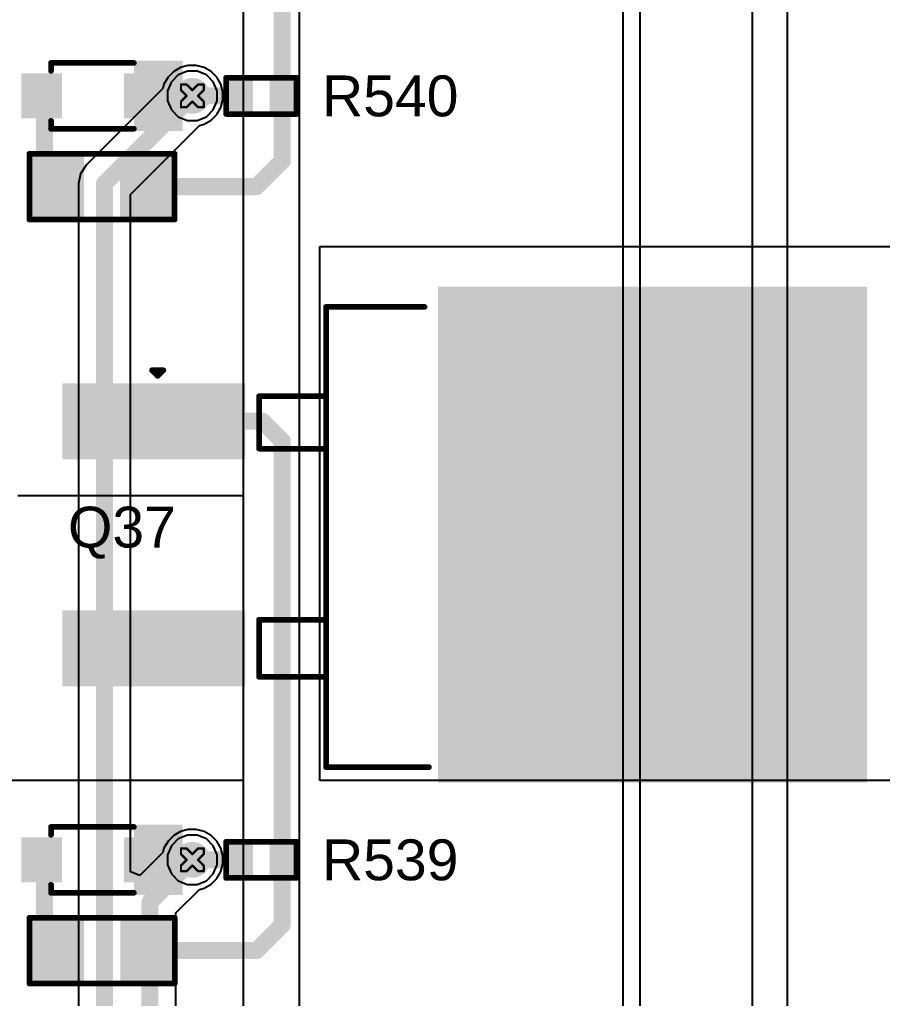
# Model space of a CAD drawing. Header units: inches. Extents: x 0 to 5379, y 0 to 5429.
# Drawn here: x 19.34 to 38.65, y 169.67 to 191.57 of the extents above; entities that cross this region are included whole.
import ezdxf

# ---------------------------------------------------------------- set-up
doc = ezdxf.new("R2010")
doc.units = ezdxf.units.IN
for name, color, linetype in [('Bottom Layer', 5, 'Continuous'), ('Bottom Solder', 6, 'Continuous'), ('Drill Drawing', 1, 'Continuous'), ('GND01', 16, 'Continuous'), ('GND02', 76, 'Continuous'), ('PWR', 156, 'Continuous'), ('SIG 01', 90, 'Continuous'), ('Top Layer', 1, 'Continuous'), ('Top Overlay', 2, 'Continuous'), ('Top Paste', 8, 'Continuous'), ('Top Solder', 216, 'Continuous'), ('Via Holes', 16, 'Continuous')]:
    doc.layers.add(name, color=color, linetype=linetype)
doc.styles.add('Arial', font='', dxfattribs={"height": 0.2})
doc.styles.get('Arial').set_extended_font_data('Arial')

# ---------------------------------------------------------------- blocks, each defined once
blk = doc.blocks.new('R___0402_240')
at = {"layer": 'Top Layer'}
for points in [[(-0.699, -0.318), (-0.699, 0.318), (-0.241, 0.318), (-0.241, -0.318)], [(0.241, -0.318), (0.241, 0.318), (0.699, 0.318), (0.699, -0.318)]]:
    blk.add_hatch(color=1, dxfattribs=at).paths.add_polyline_path(points)
at = {"layer": 'Top Paste'}
for points in [[(-0.699, -0.318), (-0.699, 0.318), (-0.241, 0.318), (-0.241, -0.318)], [(0.241, -0.318), (0.241, 0.318), (0.699, 0.318), (0.699, -0.318)]]:
    blk.add_hatch(color=8, dxfattribs=at).paths.add_polyline_path(points)
at = {"layer": 'Top Solder'}
for points in [[(-0.754, -0.373), (-0.754, 0.373), (-0.186, 0.373), (-0.186, -0.373)], [(0.186, -0.373), (0.186, 0.373), (0.754, 0.373), (0.754, -0.373)]]:
    blk.add_hatch(color=216, dxfattribs=at).paths.add_polyline_path(points)
at = {"layer": 'Top Overlay'}
for points in [[(-0.787, 0.406, 0.127, 0.127, 0), (0.787, 0.406, 0.127, 0.127, 0)], [(-0.787, -0.406, 0.127, 0.127, 0), (-0.787, 0.406, 0.127, 0.127, 0)], [(0.787, -0.406, 0.127, 0.127, 0), (0.787, 0.406, 0.127, 0.127, 0)], [(-0.787, -0.406, 0.127, 0.127, 0), (0.787, -0.406, 0.127, 0.127, 0)], [(-0.813, -0.432, 0.00323, 0.00323, 0), (0.813, -0.432, 0.00323, 0.00323, 0)]]:
    blk.add_lwpolyline(points, format="xyseb", dxfattribs=at)
for points in [[(-0.819, 0.406, 0.0635, 0.0635, 1), (-0.756, 0.406, 0.0635, 0.0635, 1)], [(-0.819, 0.406, 0.0635, 0.0635, 1), (-0.756, 0.406, 0.0635, 0.0635, 1)], [(0.756, 0.406, 0.0635, 0.0635, 1), (0.819, 0.406, 0.0635, 0.0635, 1)], [(0.756, 0.406, 0.0635, 0.0635, 1), (0.819, 0.406, 0.0635, 0.0635, 1)], [(-0.819, -0.406, 0.0635, 0.0635, 1), (-0.756, -0.406, 0.0635, 0.0635, 1)], [(-0.819, -0.406, 0.0635, 0.0635, 1), (-0.756, -0.406, 0.0635, 0.0635, 1)], [(-0.814, -0.432, 0.00161, 0.00161, 1), (-0.812, -0.432, 0.00161, 0.00161, 1)], [(0.756, -0.406, 0.0635, 0.0635, 1), (0.819, -0.406, 0.0635, 0.0635, 1)], [(0.756, -0.406, 0.0635, 0.0635, 1), (0.819, -0.406, 0.0635, 0.0635, 1)], [(0.812, -0.432, 0.00161, 0.00161, 1), (0.814, -0.432, 0.00161, 0.00161, 1)]]:
    blk.add_lwpolyline(points, format="xyseb", close=True, dxfattribs=at)
blk = doc.blocks.new('R___0402_241')
at = {"layer": 'Top Layer'}
for points in [[(-0.699, -0.318), (-0.699, 0.318), (-0.241, 0.318), (-0.241, -0.318)], [(0.241, -0.318), (0.241, 0.318), (0.699, 0.318), (0.699, -0.318)]]:
    blk.add_hatch(color=1, dxfattribs=at).paths.add_polyline_path(points)
at = {"layer": 'Top Paste'}
for points in [[(-0.699, -0.318), (-0.699, 0.318), (-0.241, 0.318), (-0.241, -0.318)], [(0.241, -0.318), (0.241, 0.318), (0.699, 0.318), (0.699, -0.318)]]:
    blk.add_hatch(color=8, dxfattribs=at).paths.add_polyline_path(points)
at = {"layer": 'Top Solder'}
for points in [[(-0.754, -0.373), (-0.754, 0.373), (-0.186, 0.373), (-0.186, -0.373)], [(0.186, -0.373), (0.186, 0.373), (0.754, 0.373), (0.754, -0.373)]]:
    blk.add_hatch(color=216, dxfattribs=at).paths.add_polyline_path(points)
at = {"layer": 'Top Overlay'}
for points in [[(-0.787, 0.406, 0.127, 0.127, 0), (0.787, 0.406, 0.127, 0.127, 0)], [(-0.787, -0.406, 0.127, 0.127, 0), (-0.787, 0.406, 0.127, 0.127, 0)], [(0.787, -0.406, 0.127, 0.127, 0), (0.787, 0.406, 0.127, 0.127, 0)], [(-0.787, -0.406, 0.127, 0.127, 0), (0.787, -0.406, 0.127, 0.127, 0)], [(-0.813, -0.432, 0.00323, 0.00323, 0), (0.813, -0.432, 0.00323, 0.00323, 0)]]:
    blk.add_lwpolyline(points, format="xyseb", dxfattribs=at)
for points in [[(-0.819, 0.406, 0.0635, 0.0635, 1), (-0.756, 0.406, 0.0635, 0.0635, 1)], [(-0.819, 0.406, 0.0635, 0.0635, 1), (-0.756, 0.406, 0.0635, 0.0635, 1)], [(0.756, 0.406, 0.0635, 0.0635, 1), (0.819, 0.406, 0.0635, 0.0635, 1)], [(0.756, 0.406, 0.0635, 0.0635, 1), (0.819, 0.406, 0.0635, 0.0635, 1)], [(-0.819, -0.406, 0.0635, 0.0635, 1), (-0.756, -0.406, 0.0635, 0.0635, 1)], [(-0.819, -0.406, 0.0635, 0.0635, 1), (-0.756, -0.406, 0.0635, 0.0635, 1)], [(-0.814, -0.432, 0.00161, 0.00161, 1), (-0.812, -0.432, 0.00161, 0.00161, 1)], [(0.756, -0.406, 0.0635, 0.0635, 1), (0.819, -0.406, 0.0635, 0.0635, 1)], [(0.756, -0.406, 0.0635, 0.0635, 1), (0.819, -0.406, 0.0635, 0.0635, 1)], [(0.812, -0.432, 0.00161, 0.00161, 1), (0.814, -0.432, 0.00161, 0.00161, 1)]]:
    blk.add_lwpolyline(points, format="xyseb", close=True, dxfattribs=at)
blk = doc.blocks.new('R___0805_243')
at = {"layer": 'Top Layer'}
for points in [[(-1.524, 0.635), (-0.508, 0.635), (-0.508, -0.635), (-1.524, -0.635)], [(0.508, 0.635), (1.524, 0.635), (1.524, -0.635), (0.508, -0.635)]]:
    blk.add_hatch(color=1, dxfattribs=at).paths.add_polyline_path(points)
at = {"layer": 'Top Paste'}
for points in [[(-1.524, 0.635), (-0.508, 0.635), (-0.508, -0.635), (-1.524, -0.635)], [(0.508, 0.635), (1.524, 0.635), (1.524, -0.635), (0.508, -0.635)]]:
    blk.add_hatch(color=8, dxfattribs=at).paths.add_polyline_path(points)
at = {"layer": 'Top Solder'}
for points in [[(-1.6256, 0.7366), (-0.4064, 0.7366), (-0.4064, -0.7366), (-1.6256, -0.7366)], [(0.4064, 0.7366), (1.6256, 0.7366), (1.6256, -0.7366), (0.4064, -0.7366)]]:
    blk.add_hatch(color=216, dxfattribs=at).paths.add_polyline_path(points)
at = {"layer": 'Top Overlay'}
for points in [[(-1.6256, -0.7366, 0.127, 0.127, 0), (-1.6256, 0.7366, 0.127, 0.127, 0)], [(-1.6256, 0.7366, 0.127, 0.127, 0), (1.6256, 0.7366, 0.127, 0.127, 0)], [(1.6256, -0.7366, 0.127, 0.127, 0), (1.6256, 0.7366, 0.127, 0.127, 0)], [(-1.6256, -0.7366, 0.127, 0.127, 0), (1.6256, -0.7366, 0.127, 0.127, 0)]]:
    blk.add_lwpolyline(points, format="xyseb", dxfattribs=at)
for points in [[(-1.65735, 0.7366, 0.0635, 0.0635, 1), (-1.59385, 0.7366, 0.0635, 0.0635, 1)], [(-1.65735, 0.7366, 0.0635, 0.0635, 1), (-1.59385, 0.7366, 0.0635, 0.0635, 1)], [(1.59385, 0.7366, 0.0635, 0.0635, 1), (1.65735, 0.7366, 0.0635, 0.0635, 1)], [(1.59385, 0.7366, 0.0635, 0.0635, 1), (1.65735, 0.7366, 0.0635, 0.0635, 1)], [(-1.65735, -0.7366, 0.0635, 0.0635, 1), (-1.59385, -0.7366, 0.0635, 0.0635, 1)], [(-1.65735, -0.7366, 0.0635, 0.0635, 1), (-1.59385, -0.7366, 0.0635, 0.0635, 1)], [(1.59385, -0.7366, 0.0635, 0.0635, 1), (1.65735, -0.7366, 0.0635, 0.0635, 1)], [(1.59385, -0.7366, 0.0635, 0.0635, 1), (1.65735, -0.7366, 0.0635, 0.0635, 1)]]:
    blk.add_lwpolyline(points, format="xyseb", close=True, dxfattribs=at)
blk = doc.blocks.new('R___0805_244')
at = {"layer": 'Top Layer'}
for points in [[(-1.524, 0.635), (-0.508, 0.635), (-0.508, -0.635), (-1.524, -0.635)], [(0.508, 0.635), (1.524, 0.635), (1.524, -0.635), (0.508, -0.635)]]:
    blk.add_hatch(color=1, dxfattribs=at).paths.add_polyline_path(points)
at = {"layer": 'Top Paste'}
for points in [[(-1.524, 0.635), (-0.508, 0.635), (-0.508, -0.635), (-1.524, -0.635)], [(0.508, 0.635), (1.524, 0.635), (1.524, -0.635), (0.508, -0.635)]]:
    blk.add_hatch(color=8, dxfattribs=at).paths.add_polyline_path(points)
at = {"layer": 'Top Solder'}
for points in [[(-1.6256, 0.7366), (-0.4064, 0.7366), (-0.4064, -0.7366), (-1.6256, -0.7366)], [(0.4064, 0.7366), (1.6256, 0.7366), (1.6256, -0.7366), (0.4064, -0.7366)]]:
    blk.add_hatch(color=216, dxfattribs=at).paths.add_polyline_path(points)
at = {"layer": 'Top Overlay'}
for points in [[(-1.6256, 0.7366, 0.127, 0.127, 0), (1.6256, 0.7366, 0.127, 0.127, 0)], [(-1.6256, -0.7366, 0.127, 0.127, 0), (-1.6256, 0.7366, 0.127, 0.127, 0)], [(1.6256, -0.7366, 0.127, 0.127, 0), (1.6256, 0.7366, 0.127, 0.127, 0)], [(-1.6256, -0.7366, 0.127, 0.127, 0), (1.6256, -0.7366, 0.127, 0.127, 0)]]:
    blk.add_lwpolyline(points, format="xyseb", dxfattribs=at)
for points in [[(-1.65735, 0.7366, 0.0635, 0.0635, 1), (-1.59385, 0.7366, 0.0635, 0.0635, 1)], [(-1.65735, 0.7366, 0.0635, 0.0635, 1), (-1.59385, 0.7366, 0.0635, 0.0635, 1)], [(1.59385, 0.7366, 0.0635, 0.0635, 1), (1.65735, 0.7366, 0.0635, 0.0635, 1)], [(1.59385, 0.7366, 0.0635, 0.0635, 1), (1.65735, 0.7366, 0.0635, 0.0635, 1)], [(-1.65735, -0.7366, 0.0635, 0.0635, 1), (-1.59385, -0.7366, 0.0635, 0.0635, 1)], [(-1.65735, -0.7366, 0.0635, 0.0635, 1), (-1.59385, -0.7366, 0.0635, 0.0635, 1)], [(1.59385, -0.7366, 0.0635, 0.0635, 1), (1.65735, -0.7366, 0.0635, 0.0635, 1)], [(1.59385, -0.7366, 0.0635, 0.0635, 1), (1.65735, -0.7366, 0.0635, 0.0635, 1)]]:
    blk.add_lwpolyline(points, format="xyseb", close=True, dxfattribs=at)
blk = doc.blocks.new('H2PAK_2_738')
at = {"layer": 'Top Layer'}
for points in [[(-5.5, 0.828), (-5.5, 10.328), (5.5, 10.328), (5.5, 0.828)], [(-3.34, -3.578), (-1.74, -3.578), (-1.74, -7.578), (-3.34, -7.578)], [(1.74, -3.578), (3.34, -3.578), (3.34, -7.578), (1.74, -7.578)]]:
    blk.add_hatch(color=1, dxfattribs=at).paths.add_polyline_path(points)
at = {"layer": 'Top Paste'}
for points in [[(-5.5, 0.828), (-5.5, 10.328), (5.5, 10.328), (5.5, 0.828)], [(-3.34, -3.578), (-1.74, -3.578), (-1.74, -7.578), (-3.34, -7.578)], [(1.74, -3.578), (3.34, -3.578), (3.34, -7.578), (1.74, -7.578)]]:
    blk.add_hatch(color=8, dxfattribs=at).paths.add_polyline_path(points)
at = {"layer": 'Top Solder'}
for points in [[(-5.551, 0.778), (-5.551, 10.379), (5.551, 10.379), (5.551, 0.778)], [(-3.391, -3.528), (-1.689, -3.528), (-1.689, -7.629), (-3.391, -7.629)], [(1.689, -3.528), (3.391, -3.528), (3.391, -7.629), (1.689, -7.629)]]:
    blk.add_hatch(color=216, dxfattribs=at).paths.add_polyline_path(points)
at = {"layer": 'Top Overlay'}
for points in [[(-5.1, -1.725, 0.127, 0.127, 0), (-5.1, 0.478, 0.127, 0.127, 0)], [(5.2, -1.725, 0.127, 0.127, 0), (5.2, 0.578, 0.127, 0.127, 0)], [(5.2, -1.725, 0.127, 0.127, 0), (-5.1, -1.725, 0.127, 0.127, 0)], [(-3.1, -3.225, 0.127, 0.127, 0), (-3.1, -1.725, 0.127, 0.127, 0)], [(-3.07, -1.725, 0.127, 0.127, 0), (-3.1, -1.725, 0.127, 0.127, 0)], [(-1.927, -3.225, 0.127, 0.127, 0), (-1.927, -1.725, 0.127, 0.127, 0)], [(1.9, -3.225, 0.127, 0.127, 0), (1.9, -1.725, 0.127, 0.127, 0)], [(1.959, -1.725, 0.127, 0.127, 0), (1.9, -1.725, 0.127, 0.127, 0)], [(3.178, -3.225, 0.127, 0.127, 0), (3.178, -1.725, 0.127, 0.127, 0)], [(-1.927, -3.225, 0.127, 0.127, 0), (-3.1, -3.225, 0.127, 0.127, 0)], [(3.178, -3.225, 0.127, 0.127, 0), (1.9, -3.225, 0.127, 0.127, 0)], [(-3.556, -5.493, 0.127, 0.127, 0), (-3.683, -5.366, 0.127, 0.127, 0)], [(-3.683, -5.62, 0.127, 0.127, 0), (-3.683, -5.366, 0.127, 0.127, 0)], [(-3.683, -5.62, 0.127, 0.127, 0), (-3.556, -5.493, 0.127, 0.127, 0)]]:
    blk.add_lwpolyline(points, format="xyseb", dxfattribs=at)
for points in [[(-5.132, 0.478, 0.0635, 0.0635, 1), (-5.068, 0.478, 0.0635, 0.0635, 1)], [(5.168, 0.578, 0.0635, 0.0635, 1), (5.232, 0.578, 0.0635, 0.0635, 1)], [(-5.132, -1.725, 0.0635, 0.0635, 1), (-5.068, -1.725, 0.0635, 0.0635, 1)], [(-5.132, -1.725, 0.0635, 0.0635, 1), (-5.068, -1.725, 0.0635, 0.0635, 1)], [(-3.132, -1.725, 0.0635, 0.0635, 1), (-3.068, -1.725, 0.0635, 0.0635, 1)], [(-3.132, -1.725, 0.0635, 0.0635, 1), (-3.068, -1.725, 0.0635, 0.0635, 1)], [(-3.102, -1.725, 0.0635, 0.0635, 1), (-3.039, -1.725, 0.0635, 0.0635, 1)], [(-1.959, -1.725, 0.0635, 0.0635, 1), (-1.896, -1.725, 0.0635, 0.0635, 1)], [(1.868, -1.725, 0.0635, 0.0635, 1), (1.932, -1.725, 0.0635, 0.0635, 1)], [(1.868, -1.725, 0.0635, 0.0635, 1), (1.932, -1.725, 0.0635, 0.0635, 1)], [(1.927, -1.725, 0.0635, 0.0635, 1), (1.99, -1.725, 0.0635, 0.0635, 1)], [(3.146, -1.725, 0.0635, 0.0635, 1), (3.21, -1.725, 0.0635, 0.0635, 1)], [(5.168, -1.725, 0.0635, 0.0635, 1), (5.232, -1.725, 0.0635, 0.0635, 1)], [(5.168, -1.725, 0.0635, 0.0635, 1), (5.232, -1.725, 0.0635, 0.0635, 1)], [(-3.132, -3.225, 0.0635, 0.0635, 1), (-3.068, -3.225, 0.0635, 0.0635, 1)], [(-3.132, -3.225, 0.0635, 0.0635, 1), (-3.068, -3.225, 0.0635, 0.0635, 1)], [(-1.959, -3.225, 0.0635, 0.0635, 1), (-1.896, -3.225, 0.0635, 0.0635, 1)], [(-1.959, -3.225, 0.0635, 0.0635, 1), (-1.896, -3.225, 0.0635, 0.0635, 1)], [(1.868, -3.225, 0.0635, 0.0635, 1), (1.932, -3.225, 0.0635, 0.0635, 1)], [(1.868, -3.225, 0.0635, 0.0635, 1), (1.932, -3.225, 0.0635, 0.0635, 1)], [(3.146, -3.225, 0.0635, 0.0635, 1), (3.21, -3.225, 0.0635, 0.0635, 1)], [(3.146, -3.225, 0.0635, 0.0635, 1), (3.21, -3.225, 0.0635, 0.0635, 1)], [(-3.714, -5.366, 0.0635, 0.0635, 1), (-3.651, -5.366, 0.0635, 0.0635, 1)], [(-3.714, -5.366, 0.0635, 0.0635, 1), (-3.651, -5.366, 0.0635, 0.0635, 1)], [(-3.587, -5.493, 0.0635, 0.0635, 1), (-3.524, -5.493, 0.0635, 0.0635, 1)], [(-3.587, -5.493, 0.0635, 0.0635, 1), (-3.524, -5.493, 0.0635, 0.0635, 1)], [(-3.714, -5.62, 0.0635, 0.0635, 1), (-3.651, -5.62, 0.0635, 0.0635, 1)], [(-3.714, -5.62, 0.0635, 0.0635, 1), (-3.651, -5.62, 0.0635, 0.0635, 1)]]:
    blk.add_lwpolyline(points, format="xyseb", close=True, dxfattribs=at)
blk = doc.blocks.new('SOD_323_839')
at = {"layer": 'Top Layer'}
for points in [[(-0.75, -0.45), (-1.55, -0.45), (-1.55, 0.45), (-0.75, 0.45)], [(1.55, -0.45), (0.75, -0.45), (0.75, 0.45), (1.55, 0.45)]]:
    blk.add_hatch(color=1, dxfattribs=at).paths.add_polyline_path(points)
at = {"layer": 'Top Overlay'}
for points in [[(-2.008, 0.483), (-0.916, 0.483), (-0.916, 0.787), (-2.008, 0.787)], [(-2.008, -0.508), (-1.576, -0.508), (-1.576, 0.508), (-2.008, 0.508)], [(-2.008, -0.787), (-0.916, -0.787), (-0.916, -0.483), (-2.008, -0.483)]]:
    blk.add_hatch(color=2, dxfattribs=at).paths.add_polyline_path(points)
at = {"layer": 'Top Paste'}
for points in [[(-0.75, -0.45), (-1.55, -0.45), (-1.55, 0.45), (-0.75, 0.45)], [(1.55, -0.45), (0.75, -0.45), (0.75, 0.45), (1.55, 0.45)]]:
    blk.add_hatch(color=8, dxfattribs=at).paths.add_polyline_path(points)
at = {"layer": 'Top Solder'}
for points in [[(-0.695, -0.505), (-1.605, -0.505), (-1.605, 0.505), (-0.695, 0.505)], [(1.605, -0.505), (0.695, -0.505), (0.695, 0.505), (1.605, 0.505)]]:
    blk.add_hatch(color=216, dxfattribs=at).paths.add_polyline_path(points)
at = {"layer": 'Top Overlay'}
for points in [[(0.94, 0.737, 0.127, 0.127, 0), (-0.914, 0.737, 0.127, 0.127, 0)], [(0.94, 0.737, 0.127, 0.127, 0), (0.94, 0.559, 0.127, 0.127, 0)], [(0.94, -0.559, 0.127, 0.127, 0), (0.94, -0.737, 0.127, 0.127, 0)], [(0.94, -0.737, 0.127, 0.127, 0), (-0.914, -0.737, 0.127, 0.127, 0)]]:
    blk.add_lwpolyline(points, format="xyseb", dxfattribs=at)
for points in [[(-0.946, 0.737, 0.0635, 0.0635, 1), (-0.883, 0.737, 0.0635, 0.0635, 1)], [(0.908, 0.737, 0.0635, 0.0635, 1), (0.972, 0.737, 0.0635, 0.0635, 1)], [(0.908, 0.737, 0.0635, 0.0635, 1), (0.972, 0.737, 0.0635, 0.0635, 1)], [(0.908, 0.559, 0.0635, 0.0635, 1), (0.972, 0.559, 0.0635, 0.0635, 1)], [(0.908, -0.559, 0.0635, 0.0635, 1), (0.972, -0.559, 0.0635, 0.0635, 1)], [(-0.946, -0.737, 0.0635, 0.0635, 1), (-0.883, -0.737, 0.0635, 0.0635, 1)], [(0.908, -0.737, 0.0635, 0.0635, 1), (0.972, -0.737, 0.0635, 0.0635, 1)], [(0.908, -0.737, 0.0635, 0.0635, 1), (0.972, -0.737, 0.0635, 0.0635, 1)]]:
    blk.add_lwpolyline(points, format="xyseb", close=True, dxfattribs=at)
blk = doc.blocks.new('SOD_323_840')
at = {"layer": 'Top Layer'}
for points in [[(-0.75, -0.45), (-1.55, -0.45), (-1.55, 0.45), (-0.75, 0.45)], [(1.55, -0.45), (0.75, -0.45), (0.75, 0.45), (1.55, 0.45)]]:
    blk.add_hatch(color=1, dxfattribs=at).paths.add_polyline_path(points)
at = {"layer": 'Top Overlay'}
for points in [[(-2.008, 0.483), (-0.916, 0.483), (-0.916, 0.787), (-2.008, 0.787)], [(-2.008, -0.508), (-1.576, -0.508), (-1.576, 0.508), (-2.008, 0.508)], [(-2.008, -0.787), (-0.916, -0.787), (-0.916, -0.483), (-2.008, -0.483)]]:
    blk.add_hatch(color=2, dxfattribs=at).paths.add_polyline_path(points)
at = {"layer": 'Top Paste'}
for points in [[(-0.75, -0.45), (-1.55, -0.45), (-1.55, 0.45), (-0.75, 0.45)], [(1.55, -0.45), (0.75, -0.45), (0.75, 0.45), (1.55, 0.45)]]:
    blk.add_hatch(color=8, dxfattribs=at).paths.add_polyline_path(points)
at = {"layer": 'Top Solder'}
for points in [[(-0.695, -0.505), (-1.605, -0.505), (-1.605, 0.505), (-0.695, 0.505)], [(1.605, -0.505), (0.695, -0.505), (0.695, 0.505), (1.605, 0.505)]]:
    blk.add_hatch(color=216, dxfattribs=at).paths.add_polyline_path(points)
at = {"layer": 'Top Overlay'}
for points in [[(0.94, 0.737, 0.127, 0.127, 0), (-0.914, 0.737, 0.127, 0.127, 0)], [(0.94, 0.737, 0.127, 0.127, 0), (0.94, 0.559, 0.127, 0.127, 0)], [(0.94, -0.559, 0.127, 0.127, 0), (0.94, -0.737, 0.127, 0.127, 0)], [(0.94, -0.737, 0.127, 0.127, 0), (-0.914, -0.737, 0.127, 0.127, 0)]]:
    blk.add_lwpolyline(points, format="xyseb", dxfattribs=at)
for points in [[(-0.946, 0.737, 0.0635, 0.0635, 1), (-0.883, 0.737, 0.0635, 0.0635, 1)], [(0.908, 0.737, 0.0635, 0.0635, 1), (0.972, 0.737, 0.0635, 0.0635, 1)], [(0.908, 0.737, 0.0635, 0.0635, 1), (0.972, 0.737, 0.0635, 0.0635, 1)], [(0.908, 0.559, 0.0635, 0.0635, 1), (0.972, 0.559, 0.0635, 0.0635, 1)], [(0.908, -0.559, 0.0635, 0.0635, 1), (0.972, -0.559, 0.0635, 0.0635, 1)], [(-0.946, -0.737, 0.0635, 0.0635, 1), (-0.883, -0.737, 0.0635, 0.0635, 1)], [(0.908, -0.737, 0.0635, 0.0635, 1), (0.972, -0.737, 0.0635, 0.0635, 1)], [(0.908, -0.737, 0.0635, 0.0635, 1), (0.972, -0.737, 0.0635, 0.0635, 1)]]:
    blk.add_lwpolyline(points, format="xyseb", close=True, dxfattribs=at)

msp = doc.modelspace()

# ---------------------------------------------------------------- hatches: boundary and pattern name
at = {"layer": 'Bottom Layer'}
h = msp.add_hatch(color=5, dxfattribs=at)
edge = h.paths.add_edge_path()
edge.add_arc((23.209, 189.865), 0.3, 0, 360)
h = msp.add_hatch(color=5, dxfattribs=at)
edge = h.paths.add_edge_path()
edge.add_arc((23.209, 172.767), 0.3, 0, 360)
at = {"layer": 'Bottom Solder'}
h = msp.add_hatch(color=6, dxfattribs=at)
edge = h.paths.add_edge_path()
edge.add_arc((23.209, 189.865), 0.402, 0, 360)
h = msp.add_hatch(color=6, dxfattribs=at)
edge = h.paths.add_edge_path()
edge.add_arc((23.209, 172.767), 0.402, 0, 360)
at = {"layer": 'GND01'}
h = msp.add_hatch(color=16, dxfattribs=at)
edge = h.paths.add_edge_path()
edge.add_arc((23.209, 189.865), 0.3, 0, 360)
h = msp.add_hatch(color=16, dxfattribs=at)
edge = h.paths.add_edge_path()
edge.add_arc((23.209, 172.767), 0.3, 0, 360)
at = {"layer": 'GND02'}
h = msp.add_hatch(color=76, dxfattribs=at)
edge = h.paths.add_edge_path()
edge.add_arc((23.209, 189.865), 0.3, 0, 360)
h = msp.add_hatch(color=76, dxfattribs=at)
edge = h.paths.add_edge_path()
edge.add_arc((23.209, 172.767), 0.3, 0, 360)
at = {"layer": 'PWR'}
h = msp.add_hatch(color=156, dxfattribs=at)
edge = h.paths.add_edge_path()
edge.add_arc((23.209, 189.865), 0.3, 0, 360)
h = msp.add_hatch(color=156, dxfattribs=at)
edge = h.paths.add_edge_path()
edge.add_arc((23.209, 172.767), 0.3, 0, 360)
at = {"layer": 'SIG 01'}
h = msp.add_hatch(color=90, dxfattribs=at)
edge = h.paths.add_edge_path()
edge.add_arc((23.209, 189.865), 0.3, 0, 360)
h = msp.add_hatch(color=90, dxfattribs=at)
edge = h.paths.add_edge_path()
edge.add_arc((23.209, 172.767), 0.3, 0, 360)
at = {"layer": 'Top Layer'}
h = msp.add_hatch(color=1, dxfattribs=at)
edge = h.paths.add_edge_path()
edge.add_arc((23.209, 189.865), 0.3, 0, 360)
h = msp.add_hatch(color=1, dxfattribs=at)
edge = h.paths.add_edge_path()
edge.add_arc((23.209, 172.767), 0.3, 0, 360)
at = {"layer": 'Top Solder'}
h = msp.add_hatch(color=216, dxfattribs=at)
edge = h.paths.add_edge_path()
edge.add_arc((23.209, 189.865), 0.402, 0, 360)
h = msp.add_hatch(color=216, dxfattribs=at)
edge = h.paths.add_edge_path()
edge.add_arc((23.209, 172.767), 0.402, 0, 360)
at = {"layer": 'Via Holes'}
h = msp.add_hatch(color=7, dxfattribs=at)
edge = h.paths.add_edge_path()
edge.add_arc((23.209, 189.865), 0.15, 0, 360)
h = msp.add_hatch(color=7, dxfattribs=at)
edge = h.paths.add_edge_path()
edge.add_arc((23.209, 172.767), 0.15, 0, 360)

# ---------------------------------------------------------------- linework, layer by layer
at = {"layer": 'Bottom Layer'}
for p, q in [((24.348, 219.659), (24.348, 154.98)), ((24.348, 219.612), (24.348, 154.98)), ((25.605, 156.083), (25.605, 219.659)), ((25.605, 156.083), (25.605, 219.612)), ((35.739, 209.394), (35.739, 168.529)), ((36.527, 169.392), (36.527, 208.915)), ((23.099, 190.419), (22.895, 190.335)), ((23.319, 190.419), (23.099, 190.419)), ((23.523, 190.335), (23.319, 190.419)), ((22.739, 190.179), (22.655, 189.975)), ((22.895, 190.335), (22.739, 190.179)), ((23.678, 190.179), (23.523, 190.335)), ((23.763, 189.975), (23.678, 190.179)), ((22.655, 189.975), (22.655, 189.755)), ((23.763, 189.755), (23.763, 189.975)), ((22.655, 189.755), (22.739, 189.551)), ((23.678, 189.551), (23.763, 189.755)), ((22.739, 189.551), (22.895, 189.395)), ((23.523, 189.395), (23.678, 189.551)), ((22.895, 189.395), (23.099, 189.311)), ((23.099, 189.311), (23.319, 189.311)), ((23.319, 189.311), (23.523, 189.395)), ((23.099, 173.321), (22.895, 173.237)), ((23.319, 173.321), (23.099, 173.321)), ((23.523, 173.237), (23.319, 173.321)), ((22.739, 173.081), (22.655, 172.877)), ((22.895, 173.237), (22.739, 173.081)), ((23.678, 173.081), (23.523, 173.237)), ((23.763, 172.877), (23.678, 173.081)), ((22.655, 172.877), (22.655, 172.657)), ((23.763, 172.657), (23.763, 172.877)), ((22.655, 172.657), (22.739, 172.453)), ((23.678, 172.453), (23.763, 172.657)), ((22.739, 172.453), (22.895, 172.298)), ((23.523, 172.298), (23.678, 172.453)), ((22.895, 172.298), (23.099, 172.213)), ((23.099, 172.213), (23.319, 172.213)), ((23.319, 172.213), (23.523, 172.298))]:
    msp.add_line(p, q, dxfattribs=at)
at = {"layer": 'Drill Drawing'}
for points in [[(22.955, 189.992, 0.0508, 0.0508, 0), (22.955, 190.119, 0.0508, 0.0508, 0)], [(22.955, 190.119, 0.0508, 0.0508, 0), (23.082, 190.119, 0.0508, 0.0508, 0)], [(22.955, 189.992, 0.0508, 0.0508, 0), (23.082, 189.865, 0.0508, 0.0508, 0)], [(23.082, 190.119, 0.0508, 0.0508, 0), (23.209, 189.992, 0.0508, 0.0508, 0)], [(23.209, 189.992, 0.0508, 0.0508, 0), (23.336, 190.119, 0.0508, 0.0508, 0)], [(23.336, 190.119, 0.0508, 0.0508, 0), (23.463, 190.119, 0.0508, 0.0508, 0)], [(23.336, 189.865, 0.0508, 0.0508, 0), (23.463, 189.992, 0.0508, 0.0508, 0)], [(23.463, 189.992, 0.0508, 0.0508, 0), (23.463, 190.119, 0.0508, 0.0508, 0)], [(22.955, 189.738, 0.0508, 0.0508, 0), (23.082, 189.865, 0.0508, 0.0508, 0)], [(22.955, 189.611, 0.0508, 0.0508, 0), (22.955, 189.738, 0.0508, 0.0508, 0)], [(23.082, 189.611, 0.0508, 0.0508, 0), (23.209, 189.738, 0.0508, 0.0508, 0)], [(23.209, 189.738, 0.0508, 0.0508, 0), (23.336, 189.611, 0.0508, 0.0508, 0)], [(23.336, 189.865, 0.0508, 0.0508, 0), (23.463, 189.738, 0.0508, 0.0508, 0)], [(23.463, 189.611, 0.0508, 0.0508, 0), (23.463, 189.738, 0.0508, 0.0508, 0)], [(22.955, 189.611, 0.0508, 0.0508, 0), (23.082, 189.611, 0.0508, 0.0508, 0)], [(23.336, 189.611, 0.0508, 0.0508, 0), (23.463, 189.611, 0.0508, 0.0508, 0)], [(22.955, 172.894, 0.0508, 0.0508, 0), (22.955, 173.021, 0.0508, 0.0508, 0)], [(22.955, 173.021, 0.0508, 0.0508, 0), (23.082, 173.021, 0.0508, 0.0508, 0)], [(22.955, 172.894, 0.0508, 0.0508, 0), (23.082, 172.767, 0.0508, 0.0508, 0)], [(23.082, 173.021, 0.0508, 0.0508, 0), (23.209, 172.894, 0.0508, 0.0508, 0)], [(23.209, 172.894, 0.0508, 0.0508, 0), (23.336, 173.021, 0.0508, 0.0508, 0)], [(23.336, 173.021, 0.0508, 0.0508, 0), (23.463, 173.021, 0.0508, 0.0508, 0)], [(23.336, 172.767, 0.0508, 0.0508, 0), (23.463, 172.894, 0.0508, 0.0508, 0)], [(23.463, 172.894, 0.0508, 0.0508, 0), (23.463, 173.021, 0.0508, 0.0508, 0)], [(22.955, 172.64, 0.0508, 0.0508, 0), (23.082, 172.767, 0.0508, 0.0508, 0)], [(22.955, 172.513, 0.0508, 0.0508, 0), (22.955, 172.64, 0.0508, 0.0508, 0)], [(23.082, 172.513, 0.0508, 0.0508, 0), (23.209, 172.64, 0.0508, 0.0508, 0)], [(23.209, 172.64, 0.0508, 0.0508, 0), (23.336, 172.513, 0.0508, 0.0508, 0)], [(23.336, 172.767, 0.0508, 0.0508, 0), (23.463, 172.64, 0.0508, 0.0508, 0)], [(23.463, 172.513, 0.0508, 0.0508, 0), (23.463, 172.64, 0.0508, 0.0508, 0)], [(22.955, 172.513, 0.0508, 0.0508, 0), (23.082, 172.513, 0.0508, 0.0508, 0)], [(23.336, 172.513, 0.0508, 0.0508, 0), (23.463, 172.513, 0.0508, 0.0508, 0)]]:
    msp.add_lwpolyline(points, format="xyseb", dxfattribs=at)
for points in [[(22.942, 190.119, 0.0254, 0.0254, 1), (22.967, 190.119, 0.0254, 0.0254, 1)], [(22.942, 190.119, 0.0254, 0.0254, 1), (22.967, 190.119, 0.0254, 0.0254, 1)], [(22.942, 189.992, 0.0254, 0.0254, 1), (22.967, 189.992, 0.0254, 0.0254, 1)], [(22.942, 189.992, 0.0254, 0.0254, 1), (22.967, 189.992, 0.0254, 0.0254, 1)], [(23.069, 190.119, 0.0254, 0.0254, 1), (23.094, 190.119, 0.0254, 0.0254, 1)], [(23.069, 190.119, 0.0254, 0.0254, 1), (23.094, 190.119, 0.0254, 0.0254, 1)], [(23.196, 189.992, 0.0254, 0.0254, 1), (23.221, 189.992, 0.0254, 0.0254, 1)], [(23.196, 189.992, 0.0254, 0.0254, 1), (23.221, 189.992, 0.0254, 0.0254, 1)], [(23.323, 190.119, 0.0254, 0.0254, 1), (23.348, 190.119, 0.0254, 0.0254, 1)], [(23.323, 190.119, 0.0254, 0.0254, 1), (23.348, 190.119, 0.0254, 0.0254, 1)], [(23.45, 190.119, 0.0254, 0.0254, 1), (23.475, 190.119, 0.0254, 0.0254, 1)], [(23.45, 190.119, 0.0254, 0.0254, 1), (23.475, 190.119, 0.0254, 0.0254, 1)], [(23.45, 189.992, 0.0254, 0.0254, 1), (23.475, 189.992, 0.0254, 0.0254, 1)], [(23.45, 189.992, 0.0254, 0.0254, 1), (23.475, 189.992, 0.0254, 0.0254, 1)], [(22.942, 189.738, 0.0254, 0.0254, 1), (22.967, 189.738, 0.0254, 0.0254, 1)], [(22.942, 189.738, 0.0254, 0.0254, 1), (22.967, 189.738, 0.0254, 0.0254, 1)], [(23.069, 189.865, 0.0254, 0.0254, 1), (23.094, 189.865, 0.0254, 0.0254, 1)], [(23.069, 189.865, 0.0254, 0.0254, 1), (23.094, 189.865, 0.0254, 0.0254, 1)], [(23.196, 189.738, 0.0254, 0.0254, 1), (23.221, 189.738, 0.0254, 0.0254, 1)], [(23.196, 189.738, 0.0254, 0.0254, 1), (23.221, 189.738, 0.0254, 0.0254, 1)], [(23.323, 189.865, 0.0254, 0.0254, 1), (23.348, 189.865, 0.0254, 0.0254, 1)], [(23.323, 189.865, 0.0254, 0.0254, 1), (23.348, 189.865, 0.0254, 0.0254, 1)], [(23.45, 189.738, 0.0254, 0.0254, 1), (23.475, 189.738, 0.0254, 0.0254, 1)], [(23.45, 189.738, 0.0254, 0.0254, 1), (23.475, 189.738, 0.0254, 0.0254, 1)], [(22.942, 189.611, 0.0254, 0.0254, 1), (22.967, 189.611, 0.0254, 0.0254, 1)], [(22.942, 189.611, 0.0254, 0.0254, 1), (22.967, 189.611, 0.0254, 0.0254, 1)], [(23.069, 189.611, 0.0254, 0.0254, 1), (23.094, 189.611, 0.0254, 0.0254, 1)], [(23.069, 189.611, 0.0254, 0.0254, 1), (23.094, 189.611, 0.0254, 0.0254, 1)], [(23.323, 189.611, 0.0254, 0.0254, 1), (23.348, 189.611, 0.0254, 0.0254, 1)], [(23.323, 189.611, 0.0254, 0.0254, 1), (23.348, 189.611, 0.0254, 0.0254, 1)], [(23.45, 189.611, 0.0254, 0.0254, 1), (23.475, 189.611, 0.0254, 0.0254, 1)], [(23.45, 189.611, 0.0254, 0.0254, 1), (23.475, 189.611, 0.0254, 0.0254, 1)], [(22.942, 173.021, 0.0254, 0.0254, 1), (22.967, 173.021, 0.0254, 0.0254, 1)], [(22.942, 173.021, 0.0254, 0.0254, 1), (22.967, 173.021, 0.0254, 0.0254, 1)], [(22.942, 172.894, 0.0254, 0.0254, 1), (22.967, 172.894, 0.0254, 0.0254, 1)], [(22.942, 172.894, 0.0254, 0.0254, 1), (22.967, 172.894, 0.0254, 0.0254, 1)], [(23.069, 173.021, 0.0254, 0.0254, 1), (23.094, 173.021, 0.0254, 0.0254, 1)], [(23.069, 173.021, 0.0254, 0.0254, 1), (23.094, 173.021, 0.0254, 0.0254, 1)], [(23.196, 172.894, 0.0254, 0.0254, 1), (23.221, 172.894, 0.0254, 0.0254, 1)], [(23.196, 172.894, 0.0254, 0.0254, 1), (23.221, 172.894, 0.0254, 0.0254, 1)], [(23.323, 173.021, 0.0254, 0.0254, 1), (23.348, 173.021, 0.0254, 0.0254, 1)], [(23.323, 173.021, 0.0254, 0.0254, 1), (23.348, 173.021, 0.0254, 0.0254, 1)], [(23.45, 173.021, 0.0254, 0.0254, 1), (23.475, 173.021, 0.0254, 0.0254, 1)], [(23.45, 173.021, 0.0254, 0.0254, 1), (23.475, 173.021, 0.0254, 0.0254, 1)], [(23.45, 172.894, 0.0254, 0.0254, 1), (23.475, 172.894, 0.0254, 0.0254, 1)], [(23.45, 172.894, 0.0254, 0.0254, 1), (23.475, 172.894, 0.0254, 0.0254, 1)], [(22.942, 172.64, 0.0254, 0.0254, 1), (22.967, 172.64, 0.0254, 0.0254, 1)], [(22.942, 172.64, 0.0254, 0.0254, 1), (22.967, 172.64, 0.0254, 0.0254, 1)], [(23.069, 172.767, 0.0254, 0.0254, 1), (23.094, 172.767, 0.0254, 0.0254, 1)], [(23.069, 172.767, 0.0254, 0.0254, 1), (23.094, 172.767, 0.0254, 0.0254, 1)], [(23.196, 172.64, 0.0254, 0.0254, 1), (23.221, 172.64, 0.0254, 0.0254, 1)], [(23.196, 172.64, 0.0254, 0.0254, 1), (23.221, 172.64, 0.0254, 0.0254, 1)], [(23.323, 172.767, 0.0254, 0.0254, 1), (23.348, 172.767, 0.0254, 0.0254, 1)], [(23.323, 172.767, 0.0254, 0.0254, 1), (23.348, 172.767, 0.0254, 0.0254, 1)], [(23.45, 172.64, 0.0254, 0.0254, 1), (23.475, 172.64, 0.0254, 0.0254, 1)], [(23.45, 172.64, 0.0254, 0.0254, 1), (23.475, 172.64, 0.0254, 0.0254, 1)], [(22.942, 172.513, 0.0254, 0.0254, 1), (22.967, 172.513, 0.0254, 0.0254, 1)], [(22.942, 172.513, 0.0254, 0.0254, 1), (22.967, 172.513, 0.0254, 0.0254, 1)], [(23.069, 172.513, 0.0254, 0.0254, 1), (23.094, 172.513, 0.0254, 0.0254, 1)], [(23.069, 172.513, 0.0254, 0.0254, 1), (23.094, 172.513, 0.0254, 0.0254, 1)], [(23.323, 172.513, 0.0254, 0.0254, 1), (23.348, 172.513, 0.0254, 0.0254, 1)], [(23.323, 172.513, 0.0254, 0.0254, 1), (23.348, 172.513, 0.0254, 0.0254, 1)], [(23.45, 172.513, 0.0254, 0.0254, 1), (23.475, 172.513, 0.0254, 0.0254, 1)], [(23.45, 172.513, 0.0254, 0.0254, 1), (23.475, 172.513, 0.0254, 0.0254, 1)]]:
    msp.add_lwpolyline(points, format="xyseb", close=True, dxfattribs=at)
at = {"layer": 'GND01'}
for p, q in [((23.099, 190.419), (22.895, 190.335)), ((23.319, 190.419), (23.099, 190.419)), ((23.523, 190.335), (23.319, 190.419)), ((22.739, 190.179), (22.655, 189.975)), ((22.895, 190.335), (22.739, 190.179)), ((23.678, 190.179), (23.523, 190.335)), ((23.763, 189.975), (23.678, 190.179)), ((22.655, 189.975), (22.655, 189.755)), ((23.763, 189.755), (23.763, 189.975)), ((22.655, 189.755), (22.739, 189.551)), ((23.678, 189.551), (23.763, 189.755)), ((22.739, 189.551), (22.895, 189.395)), ((23.523, 189.395), (23.678, 189.551)), ((22.895, 189.395), (23.099, 189.311)), ((23.099, 189.311), (23.319, 189.311)), ((23.319, 189.311), (23.523, 189.395)), ((23.099, 173.321), (22.895, 173.237)), ((23.319, 173.321), (23.099, 173.321)), ((23.523, 173.237), (23.319, 173.321)), ((22.739, 173.081), (22.655, 172.877)), ((22.895, 173.237), (22.739, 173.081)), ((23.678, 173.081), (23.523, 173.237)), ((23.763, 172.877), (23.678, 173.081)), ((22.655, 172.877), (22.655, 172.657)), ((23.763, 172.657), (23.763, 172.877)), ((22.655, 172.657), (22.739, 172.453)), ((23.678, 172.453), (23.763, 172.657)), ((22.739, 172.453), (22.895, 172.298)), ((23.523, 172.298), (23.678, 172.453)), ((22.895, 172.298), (23.099, 172.213)), ((23.099, 172.213), (23.319, 172.213)), ((23.319, 172.213), (23.523, 172.298))]:
    msp.add_line(p, q, dxfattribs=at)
at = {"layer": 'GND02'}
for p, q in [((23.099, 190.419), (22.895, 190.335)), ((23.319, 190.419), (23.099, 190.419)), ((23.523, 190.335), (23.319, 190.419)), ((22.739, 190.179), (22.655, 189.975)), ((22.895, 190.335), (22.739, 190.179)), ((23.678, 190.179), (23.523, 190.335)), ((23.763, 189.975), (23.678, 190.179)), ((22.655, 189.975), (22.655, 189.755)), ((23.763, 189.755), (23.763, 189.975)), ((22.655, 189.755), (22.739, 189.551)), ((23.678, 189.551), (23.763, 189.755)), ((22.739, 189.551), (22.895, 189.395)), ((23.523, 189.395), (23.678, 189.551)), ((22.895, 189.395), (23.099, 189.311)), ((23.099, 189.311), (23.319, 189.311)), ((23.319, 189.311), (23.523, 189.395)), ((23.099, 173.321), (22.895, 173.237)), ((23.319, 173.321), (23.099, 173.321)), ((23.523, 173.237), (23.319, 173.321)), ((22.739, 173.081), (22.655, 172.877)), ((22.895, 173.237), (22.739, 173.081)), ((23.678, 173.081), (23.523, 173.237)), ((23.763, 172.877), (23.678, 173.081)), ((22.655, 172.877), (22.655, 172.657)), ((23.763, 172.657), (23.763, 172.877)), ((22.655, 172.657), (22.739, 172.453)), ((23.678, 172.453), (23.763, 172.657)), ((22.739, 172.453), (22.895, 172.298)), ((23.523, 172.298), (23.678, 172.453)), ((22.895, 172.298), (23.099, 172.213)), ((23.099, 172.213), (23.319, 172.213)), ((23.319, 172.213), (23.523, 172.298))]:
    msp.add_line(p, q, dxfattribs=at)
at = {"layer": 'PWR'}
for p, q in [((32.842, 201.86), (32.842, 126.475)), ((33.231, 126.73), (33.231, 201.699)), ((23.099, 190.419), (22.895, 190.335)), ((23.319, 190.419), (23.099, 190.419)), ((23.523, 190.335), (23.319, 190.419)), ((22.739, 190.179), (22.655, 189.975)), ((22.895, 190.335), (22.739, 190.179)), ((23.678, 190.179), (23.523, 190.335)), ((23.763, 189.975), (23.678, 190.179)), ((22.655, 189.975), (22.655, 189.755)), ((23.763, 189.755), (23.763, 189.975)), ((22.655, 189.755), (22.739, 189.551)), ((23.678, 189.551), (23.763, 189.755)), ((22.739, 189.551), (22.895, 189.395)), ((23.523, 189.395), (23.678, 189.551)), ((22.895, 189.395), (23.099, 189.311)), ((23.099, 189.311), (23.319, 189.311)), ((23.319, 189.311), (23.523, 189.395)), ((23.099, 173.321), (22.895, 173.237)), ((23.319, 173.321), (23.099, 173.321)), ((23.523, 173.237), (23.319, 173.321)), ((22.739, 173.081), (22.655, 172.877)), ((22.895, 173.237), (22.739, 173.081)), ((23.678, 173.081), (23.523, 173.237)), ((23.763, 172.877), (23.678, 173.081)), ((22.655, 172.877), (22.655, 172.657)), ((23.763, 172.657), (23.763, 172.877)), ((22.655, 172.657), (22.739, 172.453)), ((23.678, 172.453), (23.763, 172.657)), ((22.739, 172.453), (22.895, 172.298)), ((23.523, 172.298), (23.678, 172.453)), ((22.895, 172.298), (23.099, 172.213)), ((23.099, 172.213), (23.319, 172.213)), ((23.319, 172.213), (23.523, 172.298))]:
    msp.add_line(p, q, dxfattribs=at)
at = {"layer": 'SIG 01'}
for p, q in [((22.791, 190.41), (22.664, 190.283)), ((22.946, 190.5), (22.791, 190.41)), ((23.119, 190.546), (22.946, 190.5)), ((23.298, 190.546), (23.119, 190.546)), ((23.472, 190.5), (23.298, 190.546)), ((23.627, 190.41), (23.472, 190.5)), ((23.754, 190.283), (23.627, 190.41)), ((22.664, 190.283), (22.574, 190.128)), ((23.843, 190.128), (23.754, 190.283)), ((22.548, 190.029), (20.832, 188.313)), ((22.574, 190.128), (22.548, 190.029)), ((23.89, 189.955), (23.843, 190.128)), ((23.89, 189.775), (23.89, 189.955)), ((23.843, 189.602), (23.89, 189.775)), ((23.754, 189.447), (23.843, 189.602)), ((23.472, 189.23), (23.627, 189.32)), ((23.627, 189.32), (23.754, 189.447)), ((21.826, 187.66), (23.37, 189.203)), ((23.37, 189.203), (23.472, 189.23)), ((20.832, 188.313), (20.705, 188.124)), ((20.705, 188.124), (20.661, 187.901)), ((20.661, 187.901), (20.661, 155.016)), ((21.826, 172.497), (21.826, 187.66)), ((22.791, 173.312), (22.664, 173.185)), ((22.946, 173.402), (22.791, 173.312)), ((23.119, 173.448), (22.946, 173.402)), ((23.298, 173.448), (23.119, 173.448)), ((23.472, 173.402), (23.298, 173.448)), ((23.627, 173.312), (23.472, 173.402)), ((23.754, 173.185), (23.627, 173.312)), ((22.664, 173.185), (22.574, 173.03)), ((23.843, 173.03), (23.754, 173.185)), ((22.548, 172.931), (22.03, 172.413)), ((22.574, 173.03), (22.548, 172.931)), ((23.89, 172.857), (23.843, 173.03)), ((23.89, 172.678), (23.89, 172.857)), ((23.843, 172.504), (23.89, 172.678)), ((22.03, 172.413), (21.826, 172.497)), ((23.754, 172.349), (23.843, 172.504)), ((23.472, 172.133), (23.627, 172.222)), ((23.627, 172.222), (23.754, 172.349)), ((22.842, 171.578), (23.37, 172.105)), ((23.37, 172.105), (23.472, 172.133)), ((22.842, 156.461), (22.842, 171.578))]:
    msp.add_line(p, q, dxfattribs=at)
for points in [[(21.244, 187.901, 0.381, 0.381, 0), (23.208, 189.865, 0.381, 0.381, 0)], [(21.244, 155.016, 0.381, 0.381, 0), (21.244, 187.901, 0.381, 0.381, 0)], [(22.26, 171.819, 0.381, 0.381, 0), (23.208, 172.767, 0.381, 0.381, 0)], [(22.26, 155.321, 0.381, 0.381, 0), (22.26, 171.819, 0.381, 0.381, 0)]]:
    msp.add_lwpolyline(points, format="xyseb", dxfattribs=at)
for points in [[(23.112, 189.865, 0.191, 0.191, 1), (23.303, 189.865, 0.191, 0.191, 1)], [(21.148, 187.901, 0.191, 0.191, 1), (21.339, 187.901, 0.191, 0.191, 1)], [(21.148, 187.901, 0.191, 0.191, 1), (21.339, 187.901, 0.191, 0.191, 1)], [(23.112, 172.767, 0.191, 0.191, 1), (23.303, 172.767, 0.191, 0.191, 1)], [(22.164, 171.819, 0.191, 0.191, 1), (22.355, 171.819, 0.191, 0.191, 1)], [(22.164, 171.819, 0.191, 0.191, 1), (22.355, 171.819, 0.191, 0.191, 1)]]:
    msp.add_lwpolyline(points, format="xyseb", close=True, dxfattribs=at)
at = {"layer": 'Top Layer'}
for p, q in [((26.064, 174.542), (26.064, 186.494)), ((26.064, 186.494), (47.498, 186.494)), ((19.304, 180.924), (24.348, 180.924)), ((24.348, 180.924), (24.348, 174.542)), ((24.348, 174.542), (10.668, 174.542)), ((52.484, 174.542), (26.064, 174.542))]:
    msp.add_line(p, q, dxfattribs=at)
for points in [[(25.222, 189.865, 0.381, 0.381, 0), (25.222, 199.238, 0.381, 0.381, 0)], [(19.836, 189.865, 0.381, 0.381, 0), (19.903, 189.798, 0.381, 0.381, 0)], [(19.903, 187.9, 0.381, 0.381, 0), (19.903, 189.798, 0.381, 0.381, 0)], [(22.136, 189.865, 0.381, 0.381, 0), (24.282, 189.865, 0.381, 0.381, 0)], [(25.222, 188.412, 0.381, 0.381, 0), (25.222, 189.865, 0.381, 0.381, 0)], [(24.643, 187.833, 0.381, 0.381, 0), (25.222, 188.412, 0.381, 0.381, 0)], [(19.903, 187.9, 0.381, 0.381, 0), (19.97, 187.833, 0.381, 0.381, 0)], [(22.002, 187.833, 0.381, 0.381, 0), (24.643, 187.833, 0.381, 0.381, 0)], [(22.348, 182.582, 0.381, 0.381, 0), (24.78, 182.582, 0.381, 0.381, 0)], [(24.78, 182.582, 0.381, 0.381, 0), (25.222, 182.14, 0.381, 0.381, 0)], [(25.222, 172.767, 0.381, 0.381, 0), (25.222, 182.14, 0.381, 0.381, 0)], [(19.836, 172.767, 0.381, 0.381, 0), (19.903, 172.7, 0.381, 0.381, 0)], [(19.903, 170.802, 0.381, 0.381, 0), (19.903, 172.7, 0.381, 0.381, 0)], [(22.136, 172.767, 0.381, 0.381, 0), (24.282, 172.767, 0.381, 0.381, 0)], [(25.222, 171.315, 0.381, 0.381, 0), (25.222, 172.767, 0.381, 0.381, 0)], [(24.643, 170.735, 0.381, 0.381, 0), (25.222, 171.315, 0.381, 0.381, 0)], [(19.903, 170.802, 0.381, 0.381, 0), (19.97, 170.735, 0.381, 0.381, 0)], [(22.002, 170.735, 0.381, 0.381, 0), (24.643, 170.735, 0.381, 0.381, 0)]]:
    msp.add_lwpolyline(points, format="xyseb", dxfattribs=at)
for points in [[(19.741, 189.865, 0.191, 0.191, 1), (19.931, 189.865, 0.191, 0.191, 1)], [(19.808, 189.798, 0.191, 0.191, 1), (19.998, 189.798, 0.191, 0.191, 1)], [(19.808, 189.798, 0.191, 0.191, 1), (19.998, 189.798, 0.191, 0.191, 1)], [(22.041, 189.865, 0.191, 0.191, 1), (22.231, 189.865, 0.191, 0.191, 1)], [(24.187, 189.865, 0.191, 0.191, 1), (24.378, 189.865, 0.191, 0.191, 1)], [(25.127, 189.865, 0.191, 0.191, 1), (25.317, 189.865, 0.191, 0.191, 1)], [(25.127, 189.865, 0.191, 0.191, 1), (25.317, 189.865, 0.191, 0.191, 1)], [(25.127, 188.412, 0.191, 0.191, 1), (25.317, 188.412, 0.191, 0.191, 1)], [(25.127, 188.412, 0.191, 0.191, 1), (25.317, 188.412, 0.191, 0.191, 1)], [(19.808, 187.9, 0.191, 0.191, 1), (19.998, 187.9, 0.191, 0.191, 1)], [(19.808, 187.9, 0.191, 0.191, 1), (19.998, 187.9, 0.191, 0.191, 1)], [(19.875, 187.833, 0.191, 0.191, 1), (20.065, 187.833, 0.191, 0.191, 1)], [(21.907, 187.833, 0.191, 0.191, 1), (22.097, 187.833, 0.191, 0.191, 1)], [(24.548, 187.833, 0.191, 0.191, 1), (24.738, 187.833, 0.191, 0.191, 1)], [(24.548, 187.833, 0.191, 0.191, 1), (24.738, 187.833, 0.191, 0.191, 1)], [(22.252, 182.582, 0.191, 0.191, 1), (22.443, 182.582, 0.191, 0.191, 1)], [(24.685, 182.582, 0.191, 0.191, 1), (24.875, 182.582, 0.191, 0.191, 1)], [(24.685, 182.582, 0.191, 0.191, 1), (24.875, 182.582, 0.191, 0.191, 1)], [(25.127, 182.14, 0.191, 0.191, 1), (25.317, 182.14, 0.191, 0.191, 1)], [(25.127, 182.14, 0.191, 0.191, 1), (25.317, 182.14, 0.191, 0.191, 1)], [(19.741, 172.767, 0.191, 0.191, 1), (19.931, 172.767, 0.191, 0.191, 1)], [(19.808, 172.7, 0.191, 0.191, 1), (19.998, 172.7, 0.191, 0.191, 1)], [(19.808, 172.7, 0.191, 0.191, 1), (19.998, 172.7, 0.191, 0.191, 1)], [(22.041, 172.767, 0.191, 0.191, 1), (22.231, 172.767, 0.191, 0.191, 1)], [(24.187, 172.767, 0.191, 0.191, 1), (24.378, 172.767, 0.191, 0.191, 1)], [(25.127, 172.767, 0.191, 0.191, 1), (25.317, 172.767, 0.191, 0.191, 1)], [(25.127, 172.767, 0.191, 0.191, 1), (25.317, 172.767, 0.191, 0.191, 1)], [(25.127, 171.315, 0.191, 0.191, 1), (25.317, 171.315, 0.191, 0.191, 1)], [(25.127, 171.315, 0.191, 0.191, 1), (25.317, 171.315, 0.191, 0.191, 1)], [(19.808, 170.802, 0.191, 0.191, 1), (19.998, 170.802, 0.191, 0.191, 1)], [(19.808, 170.802, 0.191, 0.191, 1), (19.998, 170.802, 0.191, 0.191, 1)], [(19.875, 170.735, 0.191, 0.191, 1), (20.065, 170.735, 0.191, 0.191, 1)], [(21.907, 170.735, 0.191, 0.191, 1), (22.097, 170.735, 0.191, 0.191, 1)], [(24.548, 170.735, 0.191, 0.191, 1), (24.738, 170.735, 0.191, 0.191, 1)], [(24.548, 170.735, 0.191, 0.191, 1), (24.738, 170.735, 0.191, 0.191, 1)]]:
    msp.add_lwpolyline(points, format="xyseb", close=True, dxfattribs=at)

# ---------------------------------------------------------------- block references
for name, p, rotation in [('SOD_323_839', (20.986, 189.865), 180), ('H2PAK_2_738', (27.926, 180.042), 270), ('SOD_323_840', (20.986, 172.767), 180)]:
    msp.add_blockref(name, p, dxfattribs=dict(rotation=rotation))
for name, p in [('R___0402_240', (24.752, 189.865)), ('R___0805_243', (21.187, 187.833)), ('R___0402_241', (24.752, 172.767)), ('R___0805_244', (21.188, 170.735))]:
    msp.add_blockref(name, p)

# ---------------------------------------------------------------- texts
at = {"layer": 'Top Overlay', "style": 'Arial'}
for s, p in [('R540', (26.11, 189.408)), ('Q37', (20.426, 179.756)), ('R539', (26.11, 172.31))]:
    msp.add_text(s, height=0.9144, dxfattribs=at).set_placement(p)

doc.saveas('drawing.dxf')
